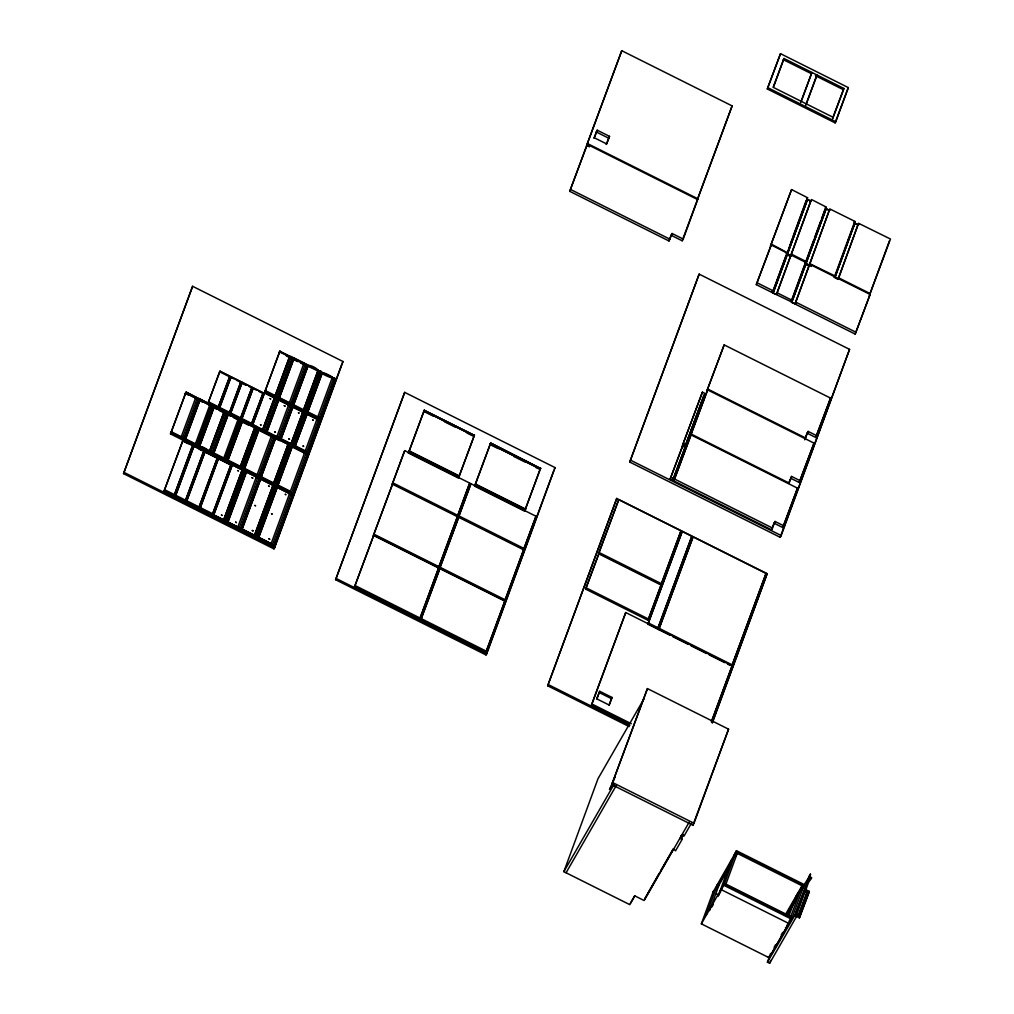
<?xml version="1.0" encoding="UTF-8"?>
<svg xmlns="http://www.w3.org/2000/svg" width="1014" height="1014" viewBox="0 0 1014 1014"><rect width="100%" height="100%" fill="white"/><g stroke="black" fill="none" stroke-linecap="round" stroke-linejoin="round"><path stroke-width="1.5" d="M791.313 256.098L790.869 254.945L806.079 262.55L804.647 263.095L805.648 264.058L791.719 301.982L773.188 293.084L787.282 254.869L790.362 256.415L776.432 294.339L777.332 294.161L777.269 292.869L791.947 300.22L790.717 301.019L791.719 301.982M123.531 473.627L192.597 286.29L343.024 361.529L274.629 547.699L273.957 548.878L123.531 473.627L192.597 286.29M243.284 468.823C239.152 467.036 245.388 467.834 242.612 470.002L170.479 433.916L185.587 393.115L195.448 398.058M170.479 433.916L171.315 432.294L181.176 437.224M171.48 431.825L181.354 436.768L180.847 437.807L170.986 432.877L185.752 392.988L195.613 397.932M182.659 437.959L184.092 439.227L180.682 438.263L195.956 397.006L186.094 392.076L195.791 397.463L195.284 398.515M182.152 438.999L197.438 397.754L199.036 398.553L198.364 400.048L196.754 399.25L198.693 399.465L184.434 438.302L182.495 438.086M163.938 491.435L183.027 440.139L163.938 491.435L173.812 496.366L192.901 445.07L192.394 445.78M209.454 405.6L209.797 405.017L199.935 400.086L185.663 438.923L195.525 443.853L195.03 444.905L185.156 439.962L185.499 439.379L195.36 444.309M274.021 545.735L258.431 538.155L292.235 446.464L304.568 452.637L305.075 451.598L200.265 399.174L209.961 404.561M173.812 496.366L191.861 447.225M214.93 407.108L207.895 403.585L219.518 371.923L220.025 371.213L229.886 376.143L217.757 408.515L229.886 376.143M220.025 371.213L207.895 403.585M175.042 496.987L193.966 445.818L203.827 450.748L184.903 501.917L175.042 496.987L175.371 496.404L185.245 501.334L184.903 501.917M203.649 451.205L203.991 450.622L185.41 500.878L175.549 495.947L194.13 445.691L193.788 446.274L202.242 450.495M210.937 406.348L196.678 445.184L198.275 445.983L212.877 406.563L210.937 406.348L212.547 407.146L213.219 405.651L197.603 447.478L198.44 445.856L194.853 445.361L210.126 404.104L209.632 405.144L199.758 400.213M196.336 446.097L211.28 405.765M212.712 406.69L211.28 405.423M198.44 445.856L196.501 445.64M213.777 407.438C213.827 404.561 225.792 411.139 223.802 412.242L213.941 407.311L198.833 448.099C199.466 443.536 210.443 450.964 209.036 452.447L210.519 453.195L211.191 451.686L212.788 452.498L210.849 452.269M209.201 451.991L199.34 447.06L214.106 407.172L223.98 412.115L209.036 452.447M223.802 412.242L228.847 414.067L240.825 381.822L230.951 376.891L218.986 409.136L219.328 408.553M219.823 407.514L231.129 376.764L240.99 381.695L229.696 412.445L229.354 413.028L219.493 408.097L219.823 407.514L229.696 412.445M186.132 502.538L205.221 451.23L186.132 502.538L198.465 508.698L217.554 457.403L198.465 508.698M223.98 412.115L209.366 451.534L199.505 446.604M210.519 453.195L225.792 411.938L225.285 412.977L226.895 413.775L211.787 454.576L212.623 452.954L211.013 452.143M212.623 452.954L210.849 452.599M212.788 452.498L227.06 413.649L225.121 413.433L226.718 414.244L227.39 412.736L226.718 413.902M238.328 418.744L228.632 413.357L213.016 455.197L228.289 414.27L238.151 419.2L237.821 419.783L233.588 417.679M242.219 382.303L230.089 414.688L242.219 382.303L252.08 387.247L240.787 417.996L240.457 418.579L230.584 413.649M212.027 515.492L231.116 464.184L212.027 515.492L199.695 509.32L218.289 458.734L218.618 458.151L230.951 464.311M199.695 509.32L218.618 458.151M224.69 460.28L226.464 460.622L226.971 459.583L241.231 420.747L239.634 419.948L224.69 460.28L223.219 459.545L238.493 418.288L237.986 419.327L228.125 414.396M239.634 419.948L225.032 459.367L226.629 460.166M241.066 420.873L238.151 418.871M241.18 420.24L253.323 387.855L263.184 392.798L251.041 425.17L263.184 392.798M226.464 460.622L226.806 460.039L225.197 459.241L226.629 460.495L225.957 461.674L241.522 419.657M239.291 420.531L240.901 421.33L241.408 420.29L253.323 387.855M242.131 421.621L242.802 420.442L255.135 426.615L254.628 427.654L242.295 421.494L227.199 462.283L242.473 421.368L254.806 427.528L239.862 467.872L241.345 468.607L256.276 428.276L257.886 429.074L243.613 467.91L243.107 468.95L241.345 468.607M258.773 429.949L224.943 521.196L243.867 470.014L245.464 470.826L226.54 521.995L213.434 515.644L232.523 464.349L242.384 469.279L223.46 520.448L242.384 469.279M213.434 515.644L232.523 464.349M279.687 351.82L265.085 391.252L274.946 396.182L275.288 395.599L289.548 356.763L279.522 351.959L252.448 425.335L264.806 392.342L274.667 397.273L262.474 430.139L274.667 397.273M265.25 391.125L274.946 396.512L265.25 391.125L264.413 392.748L277.354 399.224L292.64 358.297L290.866 357.625M279.864 351.364L289.725 356.307L279.864 351.364L279.357 352.416M254.628 427.654L257.708 429.201L242.612 470.002M240.191 467.289L228.036 460.66L240.191 467.289L239.862 467.872M255.946 428.859L257.543 429.657L258.05 428.618L256.618 427.35L241.674 467.695L243.284 468.493M258.05 428.618L257.543 429.328M246.187 472.486L227.605 522.742L240.724 529.093L241.066 528.497L239.127 528.281L273.26 435.678L272.589 437.186L274.186 437.985L274.857 436.489L259.254 478.316L243.842 470.61L259.115 429.695L271.448 435.855L271.106 436.438L260.154 430.963M227.782 522.616L246.694 471.434L256.567 476.377M276.429 397.26L278.204 397.602L276.594 396.791L276.1 397.843L274.781 396.639M274.946 396.182L289.89 355.851M289.383 356.89L291.373 356.586L292.805 357.841L291.195 357.042L290.701 358.081L292.64 358.297M291.373 356.586L263.957 430.874L265.896 431.089L265.554 431.685M262.651 429.683L265.731 431.216L265.389 431.812L292.463 358.424M265.896 431.089L277.747 398.819L275.808 398.603L277.747 398.819M305.049 364.723L306.811 365.395L291.538 406.322L278.597 399.846L293.528 359.171L294.199 358.005L304.073 362.936L276.657 437.224L276.999 436.641L267.126 431.711L266.619 432.42L278.482 400.479M266.796 432.294L278.989 399.44L288.851 404.371L288.508 404.954L278.647 400.023L278.989 399.44M279.103 398.794L279.433 398.21L289.294 403.154L288.787 404.193L290.27 404.928L290.777 403.889L292.374 404.687L290.435 404.472M279.598 397.754L289.472 402.685L289.129 403.28L279.268 398.337L293.87 358.918M297.761 361.618L293.528 359.501L294.199 358.005M240.673 528.89L237.808 527.09M240.838 528.459L260.091 476.694L258.494 475.896M258.152 476.479L259.761 477.277L258.317 476.022M274.186 437.985L272.753 436.73M241.066 528.497L259.647 477.911L257.708 477.695M259.761 477.277L274.528 437.402L272.918 436.59M257.366 537.42L276.29 486.238L274.68 485.44L256.098 536.026L257.708 536.824L257.366 537.42L241.788 529.828L260.37 479.571M274.49 485.947L260.484 478.938L275.428 438.263M241.953 529.701L260.877 478.532L273.21 484.705L254.286 535.874L273.21 484.705M260.991 477.898L261.32 477.315L273.488 483.932L261.156 477.771M260.484 478.938L275.757 438.01L288.09 444.183L273.146 484.515L276.733 485.022L274.629 485.262M306.811 365.395L304.872 365.179L305.379 364.14L306.988 364.939L305.544 363.671L278.14 437.972L280.079 438.187L279.737 438.77L291.931 405.917L289.991 405.689L291.931 405.917M291.538 406.322L307.153 364.482M308.053 366.016L293.439 405.435L303.313 410.366L303.642 409.783L317.914 370.947L307.876 366.143L280.802 439.518L293.16 406.525L303.034 411.456L290.841 444.322L303.034 411.456M293.616 405.308L303.313 410.695L293.616 405.308L292.767 406.931L305.721 413.408L320.994 372.493L319.397 371.352L321.337 371.568L319.727 370.769M307.711 366.599C307.09 362.708 320.842 369.578 317.572 371.53L303.313 410.366M273.146 484.515L262.36 478.583M275.593 438.137L291.005 445.856M276.569 485.148L274.971 484.35L289.231 445.514C288.813 443.067 292.805 445.019 290.841 445.983L275.897 486.644M275.136 484.223L276.569 485.478L275.947 486.821M274.971 484.35L289.573 444.918L291.17 445.729L276.404 485.605M319.397 371.682L304.454 412.026L303.135 410.822M317.75 371.073L318.244 370.034M304.618 411.57L306.558 411.785L304.961 410.987L304.175 412.787L292.311 445.057L304.504 412.204L306.114 413.002L293.921 445.868M319.562 371.225L304.783 411.114L306.393 411.912M258.431 538.155L277.519 486.859L289.852 493.019L289.51 493.615L277.19 487.442L277.519 486.859M290.296 491.803L277.975 485.643L290.131 492.259M290.131 491.929L277.798 485.769L292.4 446.337L304.732 452.51L304.403 453.093L292.07 446.921L292.742 445.425L304.897 452.054M305.721 413.408L320.652 372.746M307.014 414.206L294.985 446.604L307.343 413.623L317.205 418.554L316.875 419.137L307.014 414.206L307.787 412.394L317.661 417.337L317.154 418.376L318.637 419.112M307.964 411.938L317.826 416.881L317.483 417.464L307.457 412.99L322.224 373.101M332.085 378.032C317.395 373.101 319.904 369.413 332.427 377.119L270.928 544.201L271.27 543.618L258.938 537.445M333.733 378.323L335.507 378.666L333.91 377.867L272.411 544.936L274.35 545.152L292.932 494.566L290.993 494.35L292.602 495.149L293.388 493.349L289.801 492.842L290.473 491.346L278.14 485.174M274.35 545.152L273.843 545.862L307.648 454.183L306.051 453.372M318.688 419.289L320.285 420.1L307.926 453.081L335 379.705M293.046 493.932L307.812 454.057L306.215 453.245M308.433 452.371L306.494 452.155L307.99 453.588L306.38 452.789M319.131 418.072L320.576 419.327L318.966 418.529L318.345 419.885L320.285 420.1M318.966 418.199L320.906 418.414L335.178 379.578L333.403 378.906L333.91 377.867M273.957 548.878L341.807 364.178M335.609 579.716L404.675 392.367L555.089 467.606L486.707 653.789L486.036 654.955L335.609 579.716L404.675 392.367M354.558 586.789L373.824 535.024L438.796 567.523L420.214 618.122L419.543 619.288L354.558 586.789L373.824 535.024M373.431 535.43L392.684 483.678L457.656 516.177L439.075 566.763L438.403 567.929L373.431 535.43L392.684 483.678M468.582 485.769L457.263 516.582L392.291 484.084L404.142 451.8L404.814 450.634L469.799 483.133L438.403 567.929M392.291 484.084L404.814 450.634M443.638 469.368L458.936 477.011L459.266 476.428L409.212 451.382L459.101 476.884L458.429 478.05L408.376 453.017L423.953 410.923L474.02 435.957M459.101 476.555L409.048 451.522L424.118 410.797L474.184 435.83L458.936 477.011M424.296 410.34L474.349 435.374L424.296 410.34L423.789 411.38L433.523 416.247M458.962 476.605L474.514 434.917M672.105 233.499L668.999 240.977L569.741 191.329L621.759 50.7L732.121 105.9L682.194 240.8L671.103 235.248L672.105 233.499L683.208 239.05L682.194 240.8M569.741 191.329L587.347 144.394L697.695 199.593L683.208 239.05M593.862 138.297L597.195 130.185L609.528 136.345L606.727 143.975L594.394 137.815L597.195 130.185M419.543 619.288L438.796 567.523M420.772 619.909L440.025 568.144L505.01 600.643L486.428 651.241L485.757 652.408L420.772 619.909L440.025 568.144M439.632 568.55L458.886 516.798L523.87 549.296L505.289 599.882L504.617 601.048L439.632 568.55L458.886 516.798M536 516.253L523.478 549.702L458.505 517.203L470.357 484.92L471.028 483.754L536 516.253L504.617 601.048M458.505 517.203L471.028 483.754M490.003 444.5L490.332 443.917L540.399 468.95L524.644 511.17L474.577 486.137L490.675 443.004L540.563 468.493L490.675 443.004M483.425 489.268L475.084 485.098L475.427 484.502L525.48 509.548L525.151 510.131M475.084 485.098L490.332 443.917M606.182 144.457L609.528 136.345M524.644 511.17L539.524 470.661M485.757 652.408L505.01 600.643M486.036 654.955L553.872 470.255M668.999 240.977L671.103 235.248M696.973 200.595L732.121 105.9M629.745 462.054L699.153 274.122L849.567 349.361L781.186 535.544L780.172 537.293L629.745 462.054L699.153 274.122M629.212 726.582L547.674 685.794L616.74 498.444L767.167 573.683L712.348 722.931M547.674 685.794L616.74 498.444M767.306 88.953L780.501 53.666L848.312 87.597L835.789 121.705L835.118 122.871L767.306 88.953L780.501 53.666M585.636 589.096L598.995 553.365L661.267 584.508L648.567 619.072L647.895 620.251L585.636 589.096L598.995 553.365M598.602 553.771L618.705 499.725L680.964 530.867L661.546 583.747L660.875 584.926L598.602 553.771L618.705 499.725M773.226 87.128L783.987 58.482L843.914 88.459L832.621 118.549L843.914 88.459M783.987 58.482L773.365 87.407L833.293 117.383M800.616 102.541L811.91 72.45L801.288 101.375M670.127 479.077L683.271 444.284L685.73 445.526L673.6 478.557L672.586 480.319L670.127 479.077L683.271 444.284M702.41 392.177L682.536 445.285L702.41 392.177L704.882 393.407L685.008 446.515L703.868 395.168M672.586 480.319L685.73 445.526M629.225 724.173L591.416 705.262L625.727 612.532L732.133 665.754L711.511 721.867M775.038 521.449L774.037 523.199L782.669 527.521L783.67 525.759L775.038 521.449L771.591 529.84L673.816 480.928L707.62 389.908L814.027 443.131L799.209 482.499L790.578 478.19L791.579 476.428L800.211 480.75M690.357 435.919L707.62 389.908M591.416 705.262L625.727 612.532M673.816 480.928L691.092 434.917L797.498 488.152L783.67 525.759M724.161 344.887L706.897 390.897L724.161 344.887L830.567 398.109L815.738 437.49L807.106 433.168L808.12 431.406L816.752 435.728M596.701 698.811L599.718 691.282L612.038 697.455L609.237 705.085L596.904 698.912L599.718 691.282M786.42 254.438L787.041 254.755L772.934 292.97L756.292 284.642L771.236 244.957L787.46 253.234L786.306 253.449M756.292 284.642L771.236 244.957M791.579 189.567L770.501 245.958L791.579 189.567L807.803 197.844L806.65 198.047M609.034 704.984L612.038 697.455M647.895 620.251L661.267 584.508M660.875 584.926L680.964 530.867M647.895 624.218L682.207 531.488L691.814 536.305L658.187 627.856L657.516 629.035L647.895 624.218L682.207 531.488M773.099 292.666L772.491 292.362L785.888 255.896M787.143 254.273L792.124 238.911M793.214 235.958L806.231 200.518M773.048 291.386L786.978 253.462M786.306 253.018L787.346 252.74L807.334 198.072M835.118 122.871L848.312 87.597M772.934 292.97L776.686 282.754M777.763 279.839L780.438 272.551M781.515 269.623L786.332 256.504M788.778 249.85L794.735 233.613M795.825 230.66L798.538 223.27M800.16 218.847L806.13 202.597M787.32 253.982L807.385 199.352L806.624 198.947M790.223 255.82L787.396 254.4L807.626 199.479L811.061 201.114L811.555 199.555L826.423 207.148L825.269 207.363M689.241 822.037L644.118 900.521L634.865 895.894L629.821 904.665L563.86 871.672L597.994 778.727L644.258 698.291M809.02 254.729L805.762 263.589L804.926 262.334L806.155 261.523L791.49 254.184L791.541 255.477L790.641 255.655L810.718 201.025M776.99 293.363L790.388 256.897M791.212 254.679L811.276 200.05M657.516 629.035L691.814 536.305M669.975 635.271L658.745 629.643L693.056 536.913L766.039 573.43L731.74 666.16L766.039 573.43M658.745 629.643L693.056 536.913M611.759 784.633L647.439 688.595L728.572 729.18L694.02 823.267L692.892 825.206L611.759 784.633L647.439 688.595M791.11 301.678L805.04 263.754M805.319 262.994L813.456 240.838M814.534 237.884L820.503 221.648M821.594 218.694L825.383 208.364L826.004 208.669L805.94 263.298M791.668 300.702L805.598 262.778M805.876 262.018L825.409 208.859M791.554 302.273L797.98 284.769M799.057 281.854L801.732 274.566M802.809 271.651L805.648 264.058M810.11 251.776L816.067 235.54M817.157 232.586L819.87 225.197M820.947 222.243L826.004 208.669M834.04 277.367L833.8 276.454L834.89 275.897L809.654 263.589L809.818 264.971L809.565 264.223L870.113 294.428L855.182 334.1L791.807 302.4L805.902 264.185L809.654 265.757M811.441 266.428L806.016 263.716L826.245 208.795L830.01 210.354M856.184 332.351L795.889 302.185L795.952 303.465L795.052 303.655L808.982 265.731M809.933 264.984L809.261 264.971L829.338 210.329M795.61 302.679L809.54 264.755M809.818 263.995L829.769 208.897L855.157 221.521L854.333 221.66M835.143 274.908L854.675 221.749M835.574 275.009L837.209 270.586M838.286 267.633L840.467 261.726M841.544 258.773L844.256 251.383M845.346 248.43L851.304 232.193M852.394 229.24L854.726 223.042L854.118 222.725M835.206 276.188L854.726 223.042M854.979 223.156L834.915 277.798L837.995 279.332L858.059 224.702L854.815 223.448L857.578 224.842M838.553 278.356L858.503 223.27L890.469 239.025L869.391 295.416L889.455 240.787M771.591 529.84L774.037 523.199M788.626 483.501L790.083 479.508M807.106 433.168L804.672 439.81L808.12 431.406M791.579 476.428L789.146 483.07L691.371 434.157M711.384 721.562L732.133 665.754M782.669 527.521L797.498 488.152M799.209 482.499L814.027 443.131M815.738 437.49L830.567 398.109M780.172 537.293L849.567 349.361M712.221 722.614L767.167 573.683M855.182 334.1L870.113 294.428M673.043 850.214L674.424 849.669L675.539 850.835L682.219 839.224L680.305 838.591L681.433 835.384L682.891 834.94L683.956 836.17L691.294 823.431M681.598 838.92L683.208 834.547M692.892 825.206L728.572 729.18M724.123 884.259L791.947 918.19L769.182 957.774L701.358 923.843L713.336 891.268M706.188 915.135L717.481 884.385L718.394 884.297L719.129 884.664L709.61 910.572M731.271 860.404L719.978 891.154L720.713 891.521M733.566 856.07L736.456 850.695L804.267 884.614L791.592 919.178L789.057 923.577L721.246 889.646L721.613 888.657M721.246 889.646L723.768 885.26L736.456 850.695M701.358 923.843L724.465 883.346L725.771 884.55L737.406 852.888L735.758 852.597M802.378 887.909L810.528 874.347L795.141 914.831L797.042 915.629L769.626 963.3L767.408 962.185L770.627 953.439M769.182 957.774L792.276 917.264L791.541 916.897L789.019 921.447M769.626 963.3L770.703 960.385M788.968 915.705L796.37 895.565M797.105 894.297L796.941 896.389M797.777 893.119L798.512 893.486M785.482 927.595L786.395 927.506L787.739 923.83M801.212 890.622L803.57 886.515L802.264 885.323L790.628 916.986L791.364 917.353M789.057 923.577L789.424 922.575M801.744 888.999L801.39 889.988L803.912 885.602L736.088 851.684L712.994 892.181M795.736 913.246L810.161 874.157M796.535 915.211L810.363 877.389M798.69 914.615L807.398 891.598L805.053 890.431M798.88 914.793L807.398 891.598M795.445 915.883L799.387 917.86L809.362 891.407L805.42 889.443M799.387 917.86L809.362 891.407M185.41 393.242L186.094 392.076M185.752 392.988L185.423 393.571L188.236 394.991M195.956 397.006L195.613 397.602L197.096 398.337M197.438 397.754L196.931 398.794L198.529 399.592L183.42 440.393L184.269 438.758M198.364 399.719L199.036 398.553M200.265 399.174L184.662 441.014L185.334 439.835L195.195 444.778L194.853 445.361M199.935 400.086L199.593 400.669L202.42 402.076M180.682 438.263L181.012 437.68L171.151 432.75M185.156 439.962L185.663 438.923M211.102 405.892L211.609 404.839L213.041 406.107M231.129 376.764L230.786 377.347L233.6 378.754M214.106 407.172L213.777 407.767L216.59 409.174M240.99 381.695L240.648 382.278L236.427 380.161M228.289 414.27L227.96 414.853L230.774 416.26M251.573 387.956L252.08 387.247M239.469 420.075L239.976 419.023L241.408 420.29M240.28 419.036L239.95 419.619L251.916 387.373L242.054 382.443M279.357 352.086L280.029 350.907M242.473 421.368L242.131 421.951L248.988 425.373M223.219 459.545L223.549 458.962L213.688 454.019M264.806 392.342L264.464 392.925L274.338 397.856M292.298 358.55L292.97 357.384M254.806 427.528L240.191 466.947L227.871 460.787M274.617 397.095L275.124 396.056M258.773 430.278L259.457 428.77L271.613 435.399M278.597 399.846L279.433 398.21M304.073 362.936L303.731 363.519L305.544 363.671M245.464 470.826L226.376 522.121L226.718 521.538L223.625 519.992M246.694 471.434L246.364 472.03L256.225 476.96L256.846 475.604L244.513 469.444M307.711 366.269L308.383 365.091M293.16 406.525L292.831 407.108L302.692 412.052M227.605 522.742L228.112 522.033L237.973 526.963L237.644 527.546L271.777 434.943L271.27 435.982L258.95 429.822M256.669 475.731L257.176 474.691L244.843 468.531M321.337 371.568L320.652 373.076L319.055 372.265M260.877 478.532L260.535 479.115L272.867 485.288M322.566 372.189L306.95 414.029L319.892 420.506L320.741 418.871M302.971 411.278L303.478 410.239M287.925 444.309L288.432 443.27L276.1 437.097L275.428 438.606L279.534 440.659M288.09 444.183L273.488 483.602L261.156 477.442M306.114 413.002L304.175 412.787M241.788 529.828L242.295 529.118L254.628 535.291M332.427 377.119L332.085 377.702L333.568 378.45M331.755 378.628L332.262 377.576L322.401 372.645M342.352 362.695L343.024 361.529M333.568 378.78L333.238 379.363L334.835 380.161L335.507 378.666M274.68 485.44L255.769 536.609L256.098 536.026M275.783 487.278L257.201 537.547L257.543 536.951L242.131 529.245M277.975 485.643L277.126 487.265L292.539 494.971M305.011 451.42L305.353 450.824L295.492 445.894M306.545 452.333L305.873 453.828L307.812 454.057M307.483 454.31L308.155 453.131M621.759 50.7L586.612 145.395L589.451 146.802M423.789 411.05L424.46 409.884M408.376 453.017L409.212 451.382M474.184 435.83L473.842 436.426L466.896 432.94M469.127 484.312L469.799 483.133M474.577 486.137L475.249 484.971L525.315 510.004M540.056 469.545L540.728 468.037M554.417 468.785L555.089 467.606M807.626 199.479L810.287 201.19M773.188 293.084L776.432 294.339M826.245 208.795L828.793 210.443M806.016 263.716L809.261 264.971M805.902 264.185L808.551 265.883M791.807 302.4L795.052 303.655M615.118 776.965L609.503 789.475L613.014 783.378M563.86 871.672L614.028 784.405M566.078 872.775L616.246 785.52M630.328 903.297L634.701 895.692M659.163 873.358L644.625 899.139L673.473 848.959M660.722 870.646L673.207 848.933M680.369 838.299L681.395 835.675M716.873 887.098L730.219 863.89M731.17 862.065L732.742 859.34M734.25 856.868L736.671 852.508M716.049 890.191L730.955 864.258M735.67 856.07L737.241 853.344L802.087 885.78M711.853 906.922L713.425 904.196M717.975 896.465L720.498 891.914M784.988 915.35L802.264 885.323M785.736 915.718L796.725 896.617M786.344 914.818L796.548 897.073M798.119 894.335L800.591 890.051M787.574 913.437L792.251 905.312M787.422 914.273L792.923 904.716M787.092 915.186L795.724 900.166M810.528 874.347C805.053 881.318 816.84 873.105 808.627 881.787M774.1 947.38L775.672 944.655M781.16 935.098L782.732 932.373M767.408 962.185L796.598 912.258M858.858 224.639L858.541 223.676M838.667 279.357L838.654 277.823L870.392 293.667M787.346 252.74L771.515 244.197M783.315 59.661L811.187 73.591M815.37 75.682L843.242 89.625M767.978 87.774L835.789 121.705M596.194 131.934L608.527 138.107M587.626 143.633L697.974 198.833M787.561 254.108L790.641 255.655M570.755 189.567L670.001 239.215M757.306 282.881L773.327 290.904L772.25 291.449L772.491 292.362M707.899 389.148L805.686 438.048M683.55 443.524L686.009 444.766M682.257 446.046L684.729 447.275M671.129 477.328L673.6 478.557M674.83 479.178L772.605 528.091M630.759 460.293L781.186 535.544M490.168 444.043L540.221 469.076M444.639 421.811L455.768 427.376M491.384 445.197L498.343 448.67M513.642 456.325L524.758 461.89M535.886 467.454L538.662 468.848M294.035 358.462L303.896 363.392L303.401 364.432L300.575 363.025M308.218 365.56L318.079 370.49M317.914 370.617L319.397 371.352M293.705 359.045L303.731 363.849M332.25 378.539L334.835 379.832M286.404 355.939L289.218 357.346M409.377 450.926L459.443 475.972M475.591 484.046L525.645 509.091M475.249 484.629L525.315 509.674M408.87 451.978L414.434 454.754M417.223 456.148L440.862 467.974M486.213 490.662L505.682 500.396M512.628 503.869L523.756 509.434M599.274 552.605L661.546 583.747M265.427 390.669L275.288 395.599M278.368 397.146L276.429 396.918L278.039 397.729M292.552 404.231L290.612 404.016L292.209 404.814M293.781 404.852L303.642 409.783M305.125 410.518L306.722 411.329M320.906 418.414L319.309 417.616L318.802 418.655L320.399 419.466M279.268 398.667L289.129 403.61M290.612 404.345L292.209 405.144M304.783 411.443L306.393 412.242M307.622 412.863L317.483 417.793M266.327 392.405L273.374 395.942M276.264 397.387L277.861 398.185M280.51 399.503L287.558 403.027M294.681 406.601L301.728 410.125M308.864 413.687L315.912 417.21M274.16 398.325L277.253 399.858M288.344 405.41L291.424 406.956L279.572 438.897L279.902 438.314L276.822 436.768M302.527 412.508L305.607 414.042L293.756 445.995L294.25 445.285L292.653 444.474M316.698 419.593L319.79 421.14M219.861 371.339L229.722 376.27M253.145 387.982L263.019 392.925M219.696 371.796L229.557 376.726M241.89 382.899L246.11 385.003M248.924 386.423L251.751 387.83M252.98 388.451L255.794 389.858M258.621 391.265L262.841 393.381M241.712 383.026L245.946 385.13M392.963 482.918L457.935 515.416M459.177 516.025L524.149 548.536M586.307 587.93L648.567 619.072M208.732 401.962L218.593 406.893M230.926 413.053L240.787 417.996M242.016 418.605L251.89 423.548M252.955 424.613L262.816 429.556M281.309 438.809L291.17 443.739M208.39 402.545L218.263 407.476M241.687 419.2L251.548 424.131M252.778 424.739L257.011 426.856M291.005 443.866L294.085 445.412M305.189 450.951L308.269 452.498M648.567 623.052L658.187 627.856M659.417 628.477L732.412 664.994M197.261 398.21L198.871 399.009M225.628 412.394L227.225 413.192M273.096 436.134L274.693 436.945M271.448 435.526L272.918 436.261M304.732 452.181L306.215 452.916M672.776 636.665L688.227 644.397M691.028 645.804L706.466 653.523M709.28 654.93L724.718 662.649M727.532 664.056L730.334 665.463M219.417 410.581L223.638 412.698M184.434 438.302L182.824 437.503L182.33 438.542L183.927 439.354M197.008 444.601L198.617 445.399M199.847 446.021L209.708 450.951M214.017 453.106L223.891 458.036L223.384 459.089L213.523 454.145L213.853 453.562L223.714 458.505M225.362 458.784L226.971 459.583M228.201 460.204L240.533 466.364M242.016 467.112L243.613 467.91M260.256 476.238L258.659 475.439L257.987 476.935L256.504 476.2M261.498 476.859L273.818 483.019M275.301 483.754L276.911 484.565M293.553 492.893L291.614 492.677L293.211 493.476M257.011 475.148L244.678 468.988L244.349 469.571L255.3 475.046M171.151 432.42L181.012 437.351M185.334 439.506L195.195 444.436M213.688 453.689L223.549 458.632M244.513 469.114L256.846 475.274M196.678 445.514L198.275 446.312M199.505 446.933L209.366 451.864M258.317 476.352L259.926 477.15M291.614 493.007L293.211 493.805M374.103 534.264L439.075 566.763M440.304 567.384L505.289 599.882M210.684 452.738L212.281 453.537M227.694 461.243L238.658 466.732M277.633 486.226L289.966 492.386M182.862 440.266L192.723 445.197M205.056 451.357L217.389 457.529M232.181 464.932L242.042 469.862M182.697 440.722L192.559 445.653M204.891 451.826L217.224 457.986M219.823 459.291L230.786 464.767M241.877 470.319L243.36 471.066M256.06 477.417L257.531 478.152M272.703 485.744L274.186 486.479M289.345 494.072L292.425 495.605M182.52 440.849L188.16 443.663M199.264 449.215L202.078 450.622M204.714 451.952L217.047 458.113M219.658 459.418L230.609 464.894M599.046 692.461L611.366 698.621M164.788 489.813L174.649 494.743M175.878 495.352L185.739 500.295M186.982 500.903L199.302 507.076M200.544 507.697L212.864 513.857M213.929 514.935L223.802 519.865M225.273 520.613L226.883 521.411M355.23 585.61L420.214 618.122M421.444 618.73L486.428 651.241M592.087 704.096L631.291 723.704M164.445 490.396L174.307 495.326M186.639 501.499L198.972 507.659M200.202 508.28L212.534 514.44M215.171 515.771L222.218 519.295M227.947 522.159L236.401 526.38M258.773 537.572L274.186 545.279M164.281 490.852L174.142 495.783M186.475 501.955L198.807 508.115M200.037 508.736L212.37 514.897M124.202 472.461L274.629 547.699M336.28 578.538L486.707 653.789M548.346 684.627L629.884 725.403M612.887 782.681L694.02 823.267M804.33 891.699L806.675 892.865M796.167 914.615L800.122 916.593M725.935 884.094L790.793 916.529M723.768 885.26L791.592 919.178M715.884 893.626L718.711 895.032M701.701 922.93L702.436 923.298M769.512 956.848L767.864 956.57M270.092 398.629L270.814 399.009L270.117 398.565M284.275 405.714L284.997 406.094L284.275 405.714M298.446 412.812L299.181 413.192L298.522 412.711M312.629 419.897L313.351 420.29L312.654 419.847M237.808 470.61L238.518 471.016L237.884 470.521M251.979 477.708L252.727 478.063L251.979 477.708M268.634 486.036L269.382 486.39L268.634 486.036M285.276 494.363L285.986 494.769L285.365 494.262M797.879 894.069L798.233 893.372L797.891 894.018M260.484 424.765L261.219 425.158L260.522 424.714M274.667 431.863L275.402 432.243L274.667 431.863M288.851 438.948L289.573 439.341L288.889 438.897M303.021 446.046L303.718 446.477L303.123 445.957M221.483 515.074L222.193 515.48L221.521 515.023M235.654 522.159L236.376 522.578L235.654 522.159M254.92 505.466L255.642 505.885L254.97 505.428M252.296 530.487L253.018 530.892L252.296 530.487M271.575 513.794L272.284 514.212L271.613 513.743M268.951 538.814L269.673 539.22L268.951 538.814M816.422 76.215L805.8 105.139L817.094 75.049L816.422 76.215"/></g></svg>
